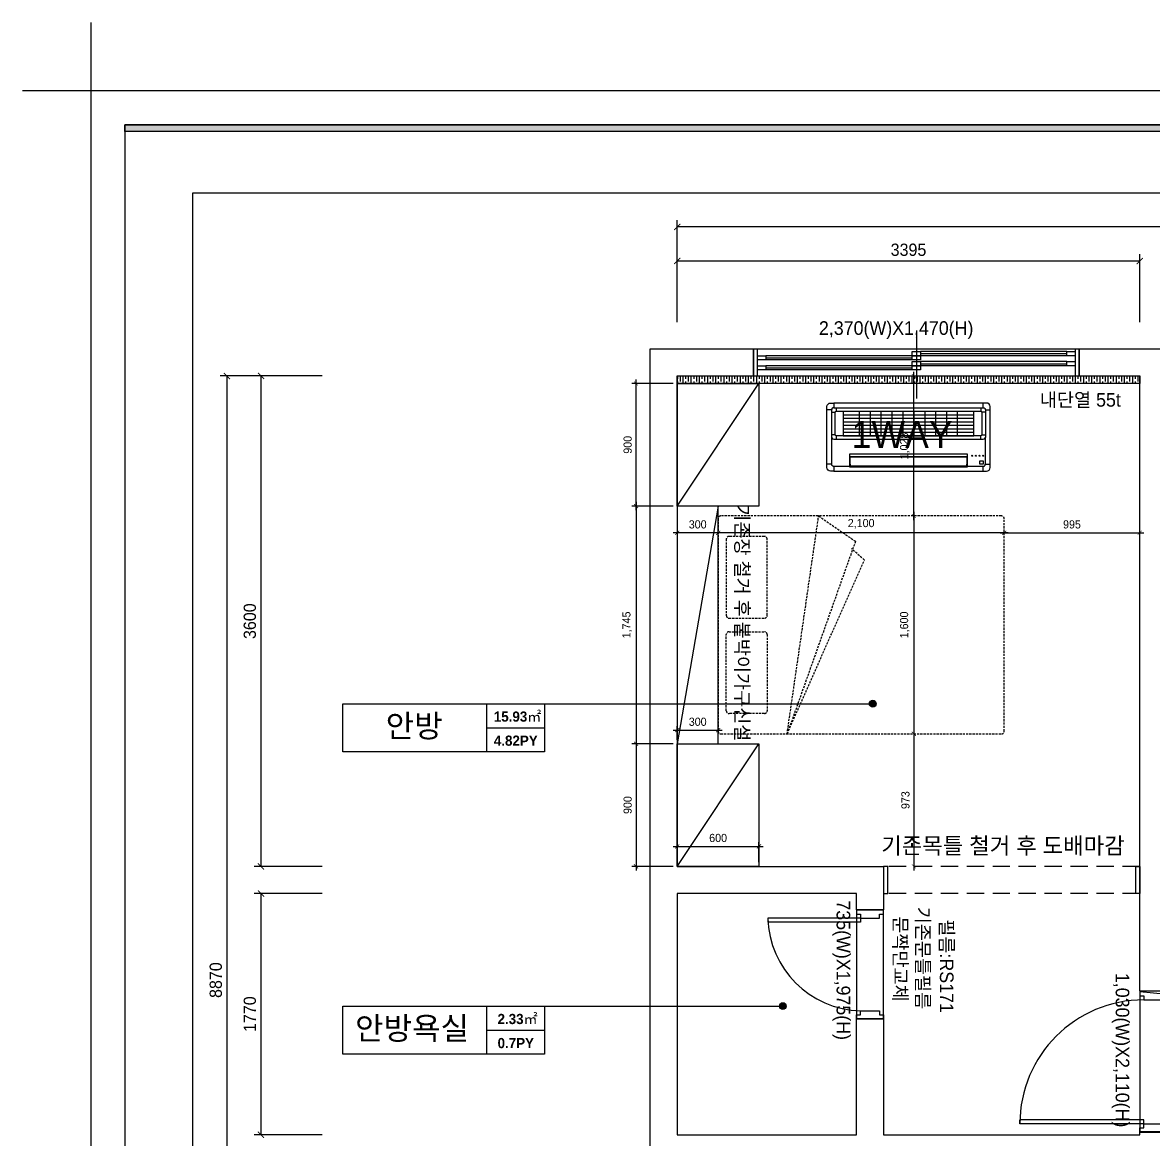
# Model space of a CAD drawing. Header units: millimetres. Extents: x 194631 to 262977, y 38570 to 93030.
# Drawn here: x 194631 to 202932, y 66073 to 74272 of the extents above; entities that cross this region are included whole.
import ezdxf
from ezdxf.enums import TextEntityAlignment as Align

# ---------------------------------------------------------------- set-up
doc = ezdxf.new("R2010")
doc.units = ezdxf.units.MM
doc.header["$LTSCALE"] = 20
doc.header["$PDMODE"] = 3
doc.linetypes.add('DH-HID2', pattern=[1.2, 0.8, -0.4])
doc.linetypes.add('HIDDEN', pattern=[9.525, 6.35, -3.175])
doc.layers.get('DEFPOINTS').update_dxf_attribs({"color": 248})
for name, color, linetype in [('0-ELC TEXT', 7, 'Continuous'), ('03-TEXT', 3, 'Continuous'), ('06-FUR', 6, 'Continuous'), ('06-LIGHT', 4, 'Continuous'), ('3.기호.계단선', 30, 'Continuous'), ('C-DIM(IN)', 14, 'Continuous'), ('C-WALL1', 2, 'Continuous'), ('FORM(YOURNAME)-1', 1, 'Continuous'), ('FORM(YOURNAME)-11', 1, 'Continuous'), ('FU-FURM', 251, 'DH-HID2'), ('도면층4', 4, 'Continuous'), ('도면층5', 5, 'Continuous'), ('면적', 6, 'Continuous'), ('치수', 7, 'Continuous')]:
    doc.layers.add(name, color=color, linetype=linetype)
doc.styles.add('HY 울릉도 L', font='')
doc.styles.add('HY견고딕', font='H2GTRE.TTF')
doc.styles.add('YOURNAME', font='HY울릉도M.TTF')
doc.styles.add('넥슨고딕', font='NEXONLv1GothicBold.ttf')
doc.styles.add('코레일둥고', font='Korail_Round_Gothic_Medium.ttf')
doc.styles.get('HY 울릉도 L').set_extended_font_data('HY울릉도L')
doc.dimstyles.new('30', dxfattribs={"dimscale": 30, "dimtxt": 2, "dimasz": 1, "dimexe": 1, "dimexo": 1, "dimgap": 1, "dimtad": 1, "dimdec": 0, "dimrnd": 0.05, "dimdsep": 46, "dimlunit": 6, "dimtxsty": 'HY 울릉도 L', "dimblk": 'ARCHTICK', "dimcen": 2.5, "dimdle": 1, "dimclrd": 133, "dimclre": 133, "dimclrt": 30, "dimadec": 0, "dimazin": 0, "dimtfac": 1, "dimtdec": 0, "dimtix": 1, "dimtmove": 2, "dimatfit": 3, "dimldrblk": 'ARCHTICK', "dimfxl": 0, "dimlwd": -1, "dimlwe": -1, "dimarcsym": 0})
doc.dimstyles.new('YOURNAME-50', dxfattribs={"dimscale": 50, "dimtxt": 1.8, "dimasz": 0.9, "dimexe": 1, "dimexo": 3, "dimgap": 0.7, "dimtad": 1, "dimdec": 0, "dimzin": 0, "dimdsep": 46, "dimtxsty": 'YOURNAME', "dimblk": 'ARCHTICK', "dimcen": 0, "dimclrd": 1, "dimclre": 1, "dimclrt": 7, "dimadec": 0, "dimazin": 0, "dimtfac": 1, "dimtdec": 0, "dimtix": 1, "dimtmove": 2, "dimatfit": 3, "dimldrblk": 'ARCHTICK', "dimfxl": 0, "dimtolj": 1, "dimtzin": 0, "dimarcsym": 0})

# ---------------------------------------------------------------- blocks, each defined once
blk = doc.blocks.new('FORM-ELEVATION')
at = {"layer": 'FORM(YOURNAME)-11'}
h = blk.add_hatch(color=256, dxfattribs=at)
h.dxf.hatch_style = 1
h.paths.add_polyline_path([(-10309, 35708), (71691, 35708), (71691, 35508), (-10309, 35508)])
h.paths.add_polyline_path([(-10309, -21492), (71691, -21492), (71691, -21692), (-10309, -21692)])
at = {"layer": 'DEFPOINTS', "color": 1}
blk.add_lwpolyline([(-11309, 38708), (-11309, 36708), (-13309, 36708)], dxfattribs=at)
at = {"layer": 'DEFPOINTS', "color": 158}
for points in [[(-10309, -21692), (71691, -21692), (71691, 35708), (-10309, 35708)], [(-8309, 33708), (61071, 33708), (61071, -19692), (-8309, -19692)]]:
    blk.add_lwpolyline(points, close=True, dxfattribs=at)
at = {"layer": 'FORM(YOURNAME)-11', "color": 250}
blk.add_lwpolyline([(-11309, -22692), (72691, -22692), (72691, 36708), (-11309, 36708)], close=True, dxfattribs=at)
at = {"layer": 'FORM(YOURNAME)-11'}
blk.add_lwpolyline([(-10309, 35708), (71691, 35708), (71691, 35508), (-10309, 35508)], close=True, dxfattribs=at)
at = {"layer": 'FORM(YOURNAME)-11', "color": 3, "style": 'YOURNAME'}
for tag, height, p in [('1', 450, (71041, -1219)), ('2', 450, (71041, -1863)), ('3', 450, (71041, -3150)), ('4', 450, (71041, -5081)), ('5', 515, (71041, -7398)), ('6', 515, (71041, -9650)), ('7', 515, (71041, -11903)), ('8', 515, (71041, -14155)), ('9', 515, (71041, -16408)), ('10', 515, (66791, -18596)), ('11', 515, (71041, -18660)), ('12', 515, (66791, -20848)), ('13', 515, (71041, -20848))]:
    blk.add_attdef(tag, text='', height=height, dxfattribs=at).set_placement(p, align=Align.MIDDLE_RIGHT)
blk = doc.blocks.new('*U216')
at = {"layer": 'FORM(YOURNAME)-1', "xscale": 0.2500000000000001, "yscale": 0.2500000000000001, "zscale": 0.2500000000000001}
blk.add_blockref('FORM-ELEVATION', (197958.6, 64594.8), dxfattribs=at)
blk = doc.blocks.new('_ArchTick')
at = {"color": 0, "linetype": 'ByBlock', "const_width": 0.15}
blk.add_lwpolyline([(-0.5, -0.5), (0.5, 0.5)], dxfattribs=at)
blk = doc.blocks.new('*D52')
at = {"layer": 'DEFPOINTS', "color": 0}
for p in [(199436.7, 72771.8), (199436.7, 71921.8), (210108.7, 71921.8)]:
    blk.add_point(p, dxfattribs=at)
at = {"layer": '치수', "color": 1, "lineweight": -2}
for p, q in [((199436.7, 72071.8), (199436.7, 72821.8)), ((210108.7, 72071.8), (210108.7, 72821.8)), ((210108.7, 72771.8), (199436.7, 72771.8))]:
    blk.add_line(p, q, dxfattribs=at)
at = {"layer": '치수', "color": 1, "lineweight": -2, "xscale": 45, "yscale": 45, "zscale": 45, "rotation": 180}
blk.add_blockref('_ArchTick', (199436.7, 72771.8), dxfattribs=at)
at = {"layer": '치수', "color": 1, "lineweight": -2, "xscale": 45, "yscale": 45, "zscale": 45}
blk.add_blockref('_ArchTick', (210108.7, 72771.8), dxfattribs=at)
at = {"layer": '치수', "color": 7, "insert": (204772.7, 72853.7), "char_height": 90, "attachment_point": 5, "style": 'YOURNAME'}
blk.add_mtext('\\A1;10672', dxfattribs=at)
blk = doc.blocks.new('*D54')
at = {"layer": 'DEFPOINTS', "color": 0}
for p in [(202831.7, 72521.8), (199436.7, 71921.8), (202831.7, 71921.8)]:
    blk.add_point(p, dxfattribs=at)
at = {"layer": '치수', "color": 1, "lineweight": -2}
for p, q in [((199436.7, 72071.8), (199436.7, 72571.8)), ((202831.7, 72071.8), (202831.7, 72571.8)), ((199436.7, 72521.8), (202831.7, 72521.8))]:
    blk.add_line(p, q, dxfattribs=at)
at = {"layer": '치수', "color": 1, "lineweight": -2, "xscale": 45, "yscale": 45, "zscale": 45, "rotation": 180}
blk.add_blockref('_ArchTick', (199436.7, 72521.8), dxfattribs=at)
at = {"layer": '치수', "color": 1, "lineweight": -2, "xscale": 45, "yscale": 45, "zscale": 45}
blk.add_blockref('_ArchTick', (202831.7, 72521.8), dxfattribs=at)
at = {"layer": '치수', "color": 7, "insert": (201134.2, 72603.7), "char_height": 90, "attachment_point": 5, "style": 'YOURNAME'}
blk.add_mtext('\\A1;3395', dxfattribs=at)
blk = doc.blocks.new('*D55')
at = {"layer": 'DEFPOINTS', "color": 0}
for p in [(196981.4, 71677.5), (196131.4, 62807.5), (196981.4, 62807.5)]:
    blk.add_point(p, dxfattribs=at)
at = {"layer": '치수', "color": 1, "lineweight": -2}
for p, q in [((196831.4, 71677.5), (196081.4, 71677.5)), ((196131.4, 71677.5), (196131.4, 62807.5)), ((196831.4, 62807.5), (196081.4, 62807.5))]:
    blk.add_line(p, q, dxfattribs=at)
at = {"layer": '치수', "color": 1, "lineweight": -2, "xscale": 45, "yscale": 45, "zscale": 45}
for p, rotation in [((196131.4, 71677.5), 90), ((196131.4, 62807.5), 270)]:
    blk.add_blockref('_ArchTick', p, dxfattribs=dict(at, rotation=rotation))
at = {"layer": '치수', "color": 7, "insert": (196049.6, 67242.5), "char_height": 90, "attachment_point": 5, "rotation": 90, "style": 'YOURNAME'}
blk.add_mtext('\\A1;8870', dxfattribs=at)
blk = doc.blocks.new('*D56')
at = {"layer": 'DEFPOINTS', "color": 0}
for p in [(196381.4, 67877.5), (196981.4, 67877.5), (196981.4, 66107.5)]:
    blk.add_point(p, dxfattribs=at)
at = {"layer": '치수', "color": 1, "lineweight": -2}
for p, q in [((196831.4, 67877.5), (196331.4, 67877.5)), ((196381.4, 66107.5), (196381.4, 67877.5)), ((196831.4, 66107.5), (196331.4, 66107.5))]:
    blk.add_line(p, q, dxfattribs=at)
at = {"layer": '치수', "color": 1, "lineweight": -2, "xscale": 45, "yscale": 45, "zscale": 45}
for p, rotation in [((196381.4, 67877.5), 90), ((196381.4, 66107.5), 270)]:
    blk.add_blockref('_ArchTick', p, dxfattribs=dict(at, rotation=rotation))
at = {"layer": '치수', "color": 7, "insert": (196299.6, 66992.5), "char_height": 90, "attachment_point": 5, "rotation": 90, "style": 'YOURNAME'}
blk.add_mtext('\\A1;1770', dxfattribs=at)
blk = doc.blocks.new('*D57')
at = {"layer": 'DEFPOINTS', "color": 0}
for p in [(196381.4, 71677.5), (196981.4, 71677.5), (196981.4, 68077.5)]:
    blk.add_point(p, dxfattribs=at)
at = {"layer": '치수', "color": 1, "lineweight": -2}
for p, q in [((196831.4, 71677.5), (196331.4, 71677.5)), ((196381.4, 68077.5), (196381.4, 71677.5)), ((196831.4, 68077.5), (196331.4, 68077.5))]:
    blk.add_line(p, q, dxfattribs=at)
at = {"layer": '치수', "color": 1, "lineweight": -2, "xscale": 45, "yscale": 45, "zscale": 45}
for p, rotation in [((196381.4, 71677.5), 90), ((196381.4, 68077.5), 270)]:
    blk.add_blockref('_ArchTick', p, dxfattribs=dict(at, rotation=rotation))
at = {"layer": '치수', "color": 7, "insert": (196299.6, 69877.5), "char_height": 90, "attachment_point": 5, "rotation": 90, "style": 'YOURNAME'}
blk.add_mtext('\\A1;3600', dxfattribs=at)
blk = doc.blocks.new('FLLLOR')
at = {"layer": 'C-WALL1'}
for points in [[(199871.7, 81365.9), (199871.7, 81565.9), (199871.7, 81365.9), (199236.7, 81365.9), (199236.7, 90635.9), (199996.7, 90635.9), (199996.7, 90435.9), (199436.7, 90435.9)], [(204371.9, 86206.6), (203031.7, 86205.9), (203031.7, 85920.9), (202831.7, 85920.9), (202831.7, 90435.9), (202386.7, 90435.9), (202386.7, 90635.9), (203326.7, 90635.9), (203326.7, 90435.9), (203031.7, 90435.9), (203031.7, 86505.9)], [(199436.7, 90435.9), (199436.7, 86835.9), (200951.7, 86835.9), (200951.7, 86635.9), (200951.7, 86515.9), (200751.7, 86515.9), (200751.7, 86635.9), (199436.7, 86635.9), (199436.7, 84865.9), (200751.7, 84865.9)], [(200751.7, 84865.9), (200751.7, 85715.9), (200951.7, 85715.9), (200951.7, 84865.9), (202831.7, 84865.9), (202831.7, 84885.9), (203031.7, 84885.9), (203031.7, 84635.9)]]:
    blk.add_lwpolyline(points, dxfattribs=at)
at = {"layer": '도면층4'}
for p, q in [((201191.7, 90770.1), (201191.7, 90270.1)), ((199996.7, 90635.9), (202386.7, 90635.9)), ((199996.7, 90435.9), (199996.7, 90635.9)), ((200026.7, 90435.9), (200026.7, 90635.9)), ((200086.7, 90570.1), (201161.7, 90570.1)), ((201221.7, 90600.1), (202296.7, 90600.1)), ((202356.7, 90635.9), (202356.7, 90435.9)), ((202386.7, 90635.9), (202386.7, 90435.9)), ((200086.7, 90496.3), (201161.7, 90496.3)), ((201221.7, 90526.3), (202296.7, 90526.3)), ((202386.7, 90435.9), (199996.7, 90435.9)), ((200951.7, 86515.9), (200751.7, 86515.9)), ((200751.7, 86515.9), (200751.7, 85715.9)), ((200751.7, 86515.9), (200951.7, 86515.9)), ((200951.7, 85715.9), (200951.7, 86515.9)), ((200781.7, 86455.9), (200101.2, 86455.9)), ((200101.7, 86455.6), (200101.7, 86425.6)), ((200781.7, 86425.9), (200101.7, 86425.9)), ((200781.7, 86455.9), (200781.7, 86425.9)), ((200751.7, 85715.9), (200951.7, 85715.9))]:
    blk.add_line(p, q, dxfattribs=at)
at = {"layer": '도면층4', "linetype": 'HIDDEN'}
for p, q in [((202831.7, 86835.9), (200951.7, 86835.9)), ((202831.7, 86635.9), (200951.7, 86635.9))]:
    blk.add_line(p, q, dxfattribs=at)
at = {"layer": '도면층4'}
for points in [[(200026.7, 90555.1), (200026.7, 90585.1), (200086.7, 90585.1), (200086.7, 90555.1)], [(201161.7, 90585.1), (201161.7, 90615.1), (201221.7, 90615.1), (201221.7, 90585.1)], [(201161.7, 90555.1), (201161.7, 90585.1), (201221.7, 90585.1), (201221.7, 90555.1)], [(202296.7, 90585.1), (202296.7, 90615.1), (202356.7, 90615.1), (202356.7, 90585.1)], [(200026.7, 90481.3), (200026.7, 90511.3), (200086.7, 90511.3), (200086.7, 90481.3)], [(201161.7, 90511.3), (201161.7, 90541.3), (201221.7, 90541.3), (201221.7, 90511.3)], [(201161.7, 90481.3), (201161.7, 90511.3), (201221.7, 90511.3), (201221.7, 90481.3)], [(202296.7, 90511.3), (202296.7, 90541.3), (202356.7, 90541.3), (202356.7, 90511.3)], [(200951.7, 86635.9), (200981.7, 86635.9), (200981.7, 86835.9), (200951.7, 86835.9)], [(202831.7, 86635.9), (202801.7, 86635.9), (202801.7, 86835.9), (202831.7, 86835.9)]]:
    blk.add_lwpolyline(points, close=True, dxfattribs=at)
for points in [[(200751.7, 86515.9), (200751.7, 86485.9), (200781.7, 86485.9), (200781.7, 86455.9), (200921.7, 86455.9), (200921.7, 86485.9), (200951.7, 86485.9), (200951.7, 86515.9), (200751.7, 86515.9)], [(200751.7, 85715.9), (200751.7, 85745.9), (200781.7, 85745.9), (200781.7, 85775.9), (200921.7, 85775.9), (200921.7, 85745.9), (200951.7, 85745.9), (200951.7, 85715.9), (200751.7, 85715.9)]]:
    blk.add_lwpolyline(points, dxfattribs=at)
at = {"layer": '도면층5'}
for p, q in [((201161.7, 90585.1), (200086.7, 90585.1)), ((202296.7, 90615.1), (201221.7, 90615.1)), ((202296.7, 90585.1), (201221.7, 90585.1)), ((201161.7, 90555.1), (200086.7, 90555.1)), ((201161.7, 90511.3), (200086.7, 90511.3)), ((201161.7, 90481.3), (200086.7, 90481.3)), ((202296.7, 90541.3), (201221.7, 90541.3)), ((202296.7, 90511.3), (201221.7, 90511.3))]:
    blk.add_line(p, q, dxfattribs=at)
blk.add_arc((200799.5, 86473.7), 698, 181.45708, 268.54292, dxfattribs=at)
blk = doc.blocks.new('F-701-2')
at = {"layer": 'FU-FURM'}
for p, q in [((-800, -506.5), (800, -738)), ((614, -1008), (-800, -506.5)), ((-800, -506.5), (476, -1074)), ((800, -738), (614, -1008)), ((476, -1074), (560, -978))]:
    blk.add_line(p, q, dxfattribs=at)
for points in [[(-780, -2100), (780, -2100, 0.414214), (800, -2080), (800, -20, 0.414214), (780, 0), (-780, 0, 0.414214), (-800, -20), (-800, -2080, 0.414214)], [(-70, -360), (-630, -360, -0.414214), (-650, -340), (-650, -80, -0.414214), (-630, -60), (-70, -60, -0.414214), (-50, -80), (-50, -340, -0.414214)], [(70, -360), (630, -360, 0.414214), (650, -340), (650, -80, 0.414214), (630, -60), (70, -60, 0.414214), (50, -80), (50, -340, 0.414214)]]:
    blk.add_lwpolyline(points, format="xyb", close=True, dxfattribs=at)
blk = doc.blocks.new('*D127')
at = {"layer": 'C-DIM(IN)', "color": 133}
blk.add_line((201806.7, 70526.5), (202861.7, 70526.5), dxfattribs=at)
at = {"layer": 'DEFPOINTS', "color": 0}
for p in [(201836.7, 70526.5), (202831.7, 70526.5), (202831.7, 70526.5)]:
    blk.add_point(p, dxfattribs=at)
at = {"layer": 'C-DIM(IN)', "color": 133, "xscale": 30, "yscale": 30, "zscale": 30, "rotation": 180}
blk.add_blockref('_ArchTick', (201836.7, 70526.5), dxfattribs=at)
at = {"layer": 'C-DIM(IN)', "color": 133, "xscale": 30, "yscale": 30, "zscale": 30}
blk.add_blockref('_ArchTick', (202831.7, 70526.5), dxfattribs=at)
at = {"layer": 'C-DIM(IN)', "color": 30, "insert": (202334.2, 70587.8), "char_height": 60, "attachment_point": 5, "style": 'HY 울릉도 L'}
blk.add_mtext('995', dxfattribs=at)
blk = doc.blocks.new('*D128')
at = {"layer": 'C-DIM(IN)', "color": 133}
for p, q in [((201173.3, 70680), (201173.3, 69020)), ((201203.3, 70650), (201203.3, 70650)), ((201203.3, 69050), (201203.3, 69050))]:
    blk.add_line(p, q, dxfattribs=at)
at = {"layer": 'DEFPOINTS', "color": 0}
for p in [(201173.3, 70650), (201173.3, 69050), (201173.3, 69050)]:
    blk.add_point(p, dxfattribs=at)
at = {"layer": 'C-DIM(IN)', "color": 133, "xscale": 30, "yscale": 30, "zscale": 30}
for p, rotation in [((201173.3, 70650), 90), ((201173.3, 69050), 270)]:
    blk.add_blockref('_ArchTick', p, dxfattribs=dict(at, rotation=rotation))
at = {"layer": 'C-DIM(IN)', "color": 30, "insert": (201107.4, 69850), "char_height": 60, "attachment_point": 5, "rotation": 90, "style": 'HY 울릉도 L'}
blk.add_mtext('1,600', dxfattribs=at)
blk = doc.blocks.new('*D129')
at = {"layer": 'C-DIM(IN)', "color": 133}
for p, q in [((201173.3, 69080), (201173.3, 68047.5)), ((201203.3, 69050), (201203.3, 69050)), ((201203.3, 68077.5), (201203.3, 68077.5))]:
    blk.add_line(p, q, dxfattribs=at)
at = {"layer": 'DEFPOINTS', "color": 0}
for p in [(201173.3, 69050), (201173.3, 68077.5), (201173.3, 68077.5)]:
    blk.add_point(p, dxfattribs=at)
at = {"layer": 'C-DIM(IN)', "color": 133, "xscale": 30, "yscale": 30, "zscale": 30}
for p, rotation in [((201173.3, 69050), 90), ((201173.3, 68077.5), 270)]:
    blk.add_blockref('_ArchTick', p, dxfattribs=dict(at, rotation=rotation))
at = {"layer": 'C-DIM(IN)', "color": 30, "insert": (201112, 68563.7), "char_height": 60, "attachment_point": 5, "rotation": 90, "style": 'HY 울릉도 L'}
blk.add_mtext('973', dxfattribs=at)
blk = doc.blocks.new('*D130')
at = {"layer": 'C-DIM(IN)', "color": 133}
for p, q in [((201173.3, 70620), (201173.3, 71707.5)), ((201203.3, 71677.5), (201203.3, 71677.5)), ((201203.3, 70650), (201203.3, 70650))]:
    blk.add_line(p, q, dxfattribs=at)
at = {"layer": 'DEFPOINTS', "color": 0}
for p in [(201173.3, 71677.5), (201173.3, 71677.5), (201173.3, 70650)]:
    blk.add_point(p, dxfattribs=at)
at = {"layer": 'C-DIM(IN)', "color": 133, "xscale": 30, "yscale": 30, "zscale": 30}
for p, rotation in [((201173.3, 71677.5), 90), ((201173.3, 70650), 270)]:
    blk.add_blockref('_ArchTick', p, dxfattribs=dict(at, rotation=rotation))
at = {"layer": 'C-DIM(IN)', "color": 30, "insert": (201107.4, 71163.7), "char_height": 60, "attachment_point": 5, "rotation": 90, "style": 'HY 울릉도 L'}
blk.add_mtext('1,028', dxfattribs=at)
blk = doc.blocks.new('*D131')
at = {"layer": 'C-DIM(IN)', "color": 133}
for p, q in [((199406.7, 70722.5), (199104.2, 70722.5)), ((199134.2, 70752.5), (199134.2, 68947.5)), ((199406.7, 68977.5), (199104.2, 68977.5))]:
    blk.add_line(p, q, dxfattribs=at)
at = {"layer": 'DEFPOINTS', "color": 0}
for p in [(199436.7, 70722.5), (199134.2, 68977.5), (199436.7, 68977.5)]:
    blk.add_point(p, dxfattribs=at)
at = {"layer": 'C-DIM(IN)', "color": 133, "xscale": 30, "yscale": 30, "zscale": 30}
for p, rotation in [((199134.2, 70722.5), 90), ((199134.2, 68977.5), 270)]:
    blk.add_blockref('_ArchTick', p, dxfattribs=dict(at, rotation=rotation))
at = {"layer": 'C-DIM(IN)', "color": 30, "insert": (199068.9, 69850), "char_height": 60, "attachment_point": 5, "rotation": 90, "style": 'HY 울릉도 L'}
blk.add_mtext('1,745', dxfattribs=at)
blk = doc.blocks.new('*D132')
at = {"layer": 'C-DIM(IN)', "color": 133}
for p, q in [((199134.2, 70692.5), (199134.2, 71652.5)), ((199406.7, 71622.5), (199104.2, 71622.5)), ((199406.7, 70722.5), (199104.2, 70722.5))]:
    blk.add_line(p, q, dxfattribs=at)
at = {"layer": 'DEFPOINTS', "color": 0}
for p in [(199134.2, 71622.5), (199436.7, 71622.5), (199436.7, 70722.5)]:
    blk.add_point(p, dxfattribs=at)
at = {"layer": 'C-DIM(IN)', "color": 133, "xscale": 30, "yscale": 30, "zscale": 30}
for p, rotation in [((199134.2, 71622.5), 90), ((199134.2, 70722.5), 270)]:
    blk.add_blockref('_ArchTick', p, dxfattribs=dict(at, rotation=rotation))
at = {"layer": 'C-DIM(IN)', "color": 30, "insert": (199072.9, 71172.5), "char_height": 60, "attachment_point": 5, "rotation": 90, "style": 'HY 울릉도 L'}
blk.add_mtext('900', dxfattribs=at)
blk = doc.blocks.new('*D133')
at = {"layer": 'C-DIM(IN)', "color": 133}
for p, q in [((199406.7, 68977.5), (199104.2, 68977.5)), ((199134.2, 69007.5), (199134.2, 68047.5)), ((199406.7, 68077.5), (199104.2, 68077.5))]:
    blk.add_line(p, q, dxfattribs=at)
at = {"layer": 'DEFPOINTS', "color": 0}
for p in [(199436.7, 68977.5), (199134.2, 68077.5), (199436.7, 68077.5)]:
    blk.add_point(p, dxfattribs=at)
at = {"layer": 'C-DIM(IN)', "color": 133, "xscale": 30, "yscale": 30, "zscale": 30}
for p, rotation in [((199134.2, 68977.5), 90), ((199134.2, 68077.5), 270)]:
    blk.add_blockref('_ArchTick', p, dxfattribs=dict(at, rotation=rotation))
at = {"layer": 'C-DIM(IN)', "color": 30, "insert": (199072.9, 68527.5), "char_height": 60, "attachment_point": 5, "rotation": 90, "style": 'HY 울릉도 L'}
blk.add_mtext('900', dxfattribs=at)
blk = doc.blocks.new('*D134')
at = {"layer": 'C-DIM(IN)', "color": 133}
for p, q in [((199436.7, 68107.5), (199436.7, 68254.4)), ((200036.7, 68107.5), (200036.7, 68254.4)), ((199406.7, 68224.4), (200066.7, 68224.4))]:
    blk.add_line(p, q, dxfattribs=at)
at = {"layer": 'DEFPOINTS', "color": 0}
for p in [(200036.7, 68224.4), (199436.7, 68077.5), (200036.7, 68077.5)]:
    blk.add_point(p, dxfattribs=at)
at = {"layer": 'C-DIM(IN)', "color": 133, "xscale": 30, "yscale": 30, "zscale": 30, "rotation": 180}
blk.add_blockref('_ArchTick', (199436.7, 68224.4), dxfattribs=at)
at = {"layer": 'C-DIM(IN)', "color": 133, "xscale": 30, "yscale": 30, "zscale": 30}
blk.add_blockref('_ArchTick', (200036.7, 68224.4), dxfattribs=at)
at = {"layer": 'C-DIM(IN)', "color": 30, "insert": (199736.7, 68285.7), "char_height": 60, "attachment_point": 5, "style": 'HY 울릉도 L'}
blk.add_mtext('600', dxfattribs=at)
blk = doc.blocks.new('*D135')
at = {"layer": 'C-DIM(IN)', "color": 133}
for p, q in [((199406.7, 69077.5), (199766.7, 69077.5)), ((199436.7, 69007.5), (199436.7, 69107.5)), ((199736.7, 69007.5), (199736.7, 69107.5))]:
    blk.add_line(p, q, dxfattribs=at)
at = {"layer": 'DEFPOINTS', "color": 0}
for p in [(199736.7, 69077.5), (199436.7, 68977.5), (199736.7, 68977.5)]:
    blk.add_point(p, dxfattribs=at)
at = {"layer": 'C-DIM(IN)', "color": 133, "xscale": 30, "yscale": 30, "zscale": 30, "rotation": 180}
blk.add_blockref('_ArchTick', (199436.7, 69077.5), dxfattribs=at)
at = {"layer": 'C-DIM(IN)', "color": 133, "xscale": 30, "yscale": 30, "zscale": 30}
blk.add_blockref('_ArchTick', (199736.7, 69077.5), dxfattribs=at)
at = {"layer": 'C-DIM(IN)', "color": 30, "insert": (199586.7, 69138.8), "char_height": 60, "attachment_point": 5, "style": 'HY 울릉도 L'}
blk.add_mtext('300', dxfattribs=at)
blk = doc.blocks.new('*D136')
at = {"layer": 'C-DIM(IN)', "color": 133}
blk.add_line((201866.7, 70526.5), (199706.7, 70526.5), dxfattribs=at)
at = {"layer": 'DEFPOINTS', "color": 0}
for p in [(199736.7, 70526.5), (199736.7, 70526.5), (201836.7, 70526.5)]:
    blk.add_point(p, dxfattribs=at)
at = {"layer": 'C-DIM(IN)', "color": 133, "xscale": 30, "yscale": 30, "zscale": 30, "rotation": 180}
blk.add_blockref('_ArchTick', (199736.7, 70526.5), dxfattribs=at)
at = {"layer": 'C-DIM(IN)', "color": 133, "xscale": 30, "yscale": 30, "zscale": 30}
blk.add_blockref('_ArchTick', (201836.7, 70526.5), dxfattribs=at)
at = {"layer": 'C-DIM(IN)', "color": 30, "insert": (200786.7, 70592.4), "char_height": 60, "attachment_point": 5, "style": 'HY 울릉도 L'}
blk.add_mtext('2,100', dxfattribs=at)
blk = doc.blocks.new('*D137')
at = {"layer": 'C-DIM(IN)', "color": 133}
blk.add_line((199766.7, 70526.5), (199406.7, 70526.5), dxfattribs=at)
at = {"layer": 'DEFPOINTS', "color": 0}
for p in [(199436.7, 70526.5), (199436.7, 70526.5), (199736.7, 70526.5)]:
    blk.add_point(p, dxfattribs=at)
at = {"layer": 'C-DIM(IN)', "color": 133, "xscale": 30, "yscale": 30, "zscale": 30, "rotation": 180}
blk.add_blockref('_ArchTick', (199436.7, 70526.5), dxfattribs=at)
at = {"layer": 'C-DIM(IN)', "color": 133, "xscale": 30, "yscale": 30, "zscale": 30}
blk.add_blockref('_ArchTick', (199736.7, 70526.5), dxfattribs=at)
at = {"layer": 'C-DIM(IN)', "color": 30, "insert": (199586.7, 70587.8), "char_height": 60, "attachment_point": 5, "style": 'HY 울릉도 L'}
blk.add_mtext('300', dxfattribs=at)
blk = doc.blocks.new('ID_C_1_S_T_BLO')
at = {"layer": '06-LIGHT', "color": 0, "linetype": 'Continuous'}
for p, q in [((0, 500), (-548.74997, 500)), ((-548.74997, 500), (-548.74997, 465.00012)), ((548.75, 500), (0, 500)), ((548.75, 465.00012), (548.75, 500)), ((-563.74995, 450), (-598.74997, 450)), ((-598.74997, 450), (-598.74997, 50)), ((-563.74995, 254.82159), (-563.74995, 450)), ((-550.89364, 443.74976), (-550.89364, 429.74976)), ((-548.74997, 465.00012), (-431.67516, 465.00012)), ((-523.49993, 447.14347), (-547.49993, 447.14347)), ((-547.49993, 426.35605), (-523.49993, 426.35605)), ((-520.10622, 429.74976), (-520.10622, 443.74976)), ((427.4353, 463.37019), (-427.43529, 463.37019)), ((-427.43529, 463.37019), (-427.43529, 449.59936)), ((427.4353, 449.59936), (427.4353, 463.37019)), ((430.7501, 465.00012), (548.75, 465.00012)), ((563.75, 450), (598.75, 450)), ((563.75, 450), (563.75, 254.80508)), ((598.75, 450), (598.75, 50)), ((430.7501, 372.0215), (-430.75008, 372.0215)), ((-427.43734, 395.8981), (427.4374, 395.8981)), ((548.7519, 266.47412), (-548.75098, 266.47412)), ((-531.23877, 266.47412), (-531.23877, 240.5)), ((-531.23756, 264.50742), (-531.23756, 264.27603)), ((531.2376, 264.27603), (531.2376, 264.50742)), ((531.2376, 263.50553), (531.2376, 264.27603)), ((531.2388, 240.5), (531.2388, 266.47412)), ((564.2335, 50), (564.2335, 251.00111)), ((-538.23756, 233.5), (-564.23259, 233.5)), ((-538.23756, 67.5), (-538.23756, 233.5)), ((-531.23756, 240.5), (531.2376, 240.5)), ((-480.54997, 239.81793), (-480.54997, 232.18207)), ((480.55, 239.81793), (-480.54997, 239.81793)), ((-480.54997, 231.26793), (-480.54997, 223.63207)), ((-480.54997, 222.71793), (-480.54997, 215.08207)), ((-480.54997, 214.16793), (-480.54997, 206.53207)), ((480.55, 214.16793), (-480.54997, 214.16793)), ((-480.54997, 205.61793), (-480.54997, 197.98207)), ((-480.54997, 197.06793), (-480.54997, 189.43207)), ((-480.54997, 188.51793), (-480.54997, 180.88207)), ((480.55, 188.51793), (-480.54997, 188.51793)), ((-480.54997, 179.96793), (-480.54997, 172.33207)), ((-480.54997, 171.41793), (-480.54997, 163.78207)), ((-359.95137, 240.5), (-359.95137, 60.5)), ((-281.15146, 240.5), (-281.15146, 60.5)), ((-201.15146, 240.5), (-201.15146, 60.5)), ((-121.15146, 240.5), (-121.15146, 60.5)), ((-41.15146, 240.5), (-41.15146, 60.5)), ((39.9514, 240.5), (39.9514, 60.5)), ((119.9514, 240.5), (119.9514, 60.5)), ((199.9514, 240.5), (199.9514, 60.5)), ((279.9514, 240.5), (279.9514, 60.5)), ((359.9514, 240.5), (359.9514, 60.5)), ((480.55, 232.18207), (480.55, 239.81793)), ((480.55, 223.63207), (480.55, 231.26793)), ((480.55, 215.08207), (480.55, 222.71793)), ((480.55, 206.53207), (480.55, 214.16793)), ((480.55, 197.98207), (480.55, 205.61793)), ((480.55, 189.43207), (480.55, 197.06793)), ((480.55, 180.88207), (480.55, 188.51793)), ((480.55, 172.33207), (480.55, 179.96793)), ((480.55, 163.78207), (480.55, 171.41793)), ((538.2376, 233.5), (538.2376, 67.5)), ((-480.54997, 162.86793), (-480.54997, 155.23207)), ((480.55, 162.86793), (-480.54997, 162.86793)), ((-480.54997, 154.31793), (-480.54997, 146.68207)), ((-480.54997, 145.76793), (-480.54997, 138.13207)), ((-480.54997, 137.21793), (-480.54997, 129.58207)), ((480.55, 137.21793), (-480.54997, 137.21793)), ((-480.54997, 128.66793), (-480.54997, 121.03207)), ((-480.54997, 120.11793), (-480.54997, 112.48207)), ((-480.54997, 111.56793), (-480.54997, 103.93207)), ((480.55, 111.56793), (-480.54997, 111.56793)), ((-480.54997, 103.01793), (-480.54997, 95.38207)), ((-480.54997, 94.46793), (-480.54997, 86.83207)), ((-480.54997, 85.91793), (-480.54997, 78.28207)), ((480.55, 85.91793), (-480.54997, 85.91793)), ((480.55, 155.23207), (480.55, 162.86793)), ((480.55, 146.68207), (480.55, 154.31793)), ((480.55, 138.13207), (480.55, 145.76793)), ((480.55, 129.58207), (480.55, 137.21793)), ((480.55, 121.03207), (480.55, 128.66793)), ((480.55, 112.48207), (480.55, 120.11793)), ((480.55, 103.93207), (480.55, 111.56793)), ((480.55, 95.38207), (480.55, 103.01793)), ((480.55, 86.83207), (480.55, 94.46793)), ((480.55, 78.28207), (480.55, 85.91793)), ((-564.23273, 50), (-598.74997, 50)), ((-548.74997, 34.51654), (-548.74997, 0)), ((-548.74997, 0), (0, 0)), ((-531.23746, 34.51651), (-531.23877, 60.5)), ((531.2376, 60.5), (-531.23756, 60.5)), ((-480.54997, 77.36793), (-480.54997, 69.73207)), ((-480.54997, 68.81793), (-480.54997, 61.18207)), ((0, 0), (548.75, 0)), ((480.55, 69.73207), (480.55, 77.36793)), ((480.55, 61.18207), (480.55, 68.81793)), ((531.2375, 34.51651), (531.2388, 60.5)), ((548.75, -0.00009), (548.75, 34.51651)), ((564.2335, 50), (598.75, 50))]:
    blk.add_line(p, q, dxfattribs=at)
at = {"layer": '06-LIGHT'}
for p, q in [((-5, 250), (5, 250)), ((0, 255), (0, 245))]:
    blk.add_line(p, q, dxfattribs=at)
at = {"layer": '06-LIGHT', "color": 0, "linetype": 'Continuous'}
for points in [[(-431.67516, 471.85909), (430.7501, 471.85909), (430.7501, 372.02138), (-431.67516, 372.02138)], [(-427.43529, 463.37019), (427.4375, 463.37019), (427.4375, 395.89798), (-427.43529, 395.89798)]]:
    blk.add_lwpolyline(points, close=True, dxfattribs=at)
blk.add_lwpolyline([(-531.23767, 263.50555), (-531.23767, 263.54463, 0.000001034), (-531.23767, 263.58368, 0.0000010218), (-531.23766, 263.6227, 0.0000010383), (-531.23766, 263.66159, 0.0000011), (-531.23766, 263.70019, 0.0000011551), (-531.23765, 263.73839, 0.0000012103), (-531.23765, 263.77606, 0.000001273), (-531.23765, 263.81311, 0.0000013504), (-531.23765, 263.84938, 0.0000014367), (-531.23765, 263.88478, 0.0000015359), (-531.23765, 263.91916, 0.0000016507), (-531.23764, 263.95244, 0.0000017826), (-531.23764, 263.98448, 0.0000019419), (-531.23764, 264.01521, 0.0000021268), (-531.23764, 264.04448, 0.000002346), (-531.23764, 264.07226, 0.0000025898), (-531.23764, 264.09841, 0.0000029343), (-531.23764, 264.12294, 0.0000033789), (-531.23765, 264.1457, 0.000003805), (-531.23765, 264.16671, 0.0000041313), (-531.23765, 264.18585, 0.0000052916), (-531.23765, 264.20324, 0.0000075718), (-531.23765, 264.21882, 0.000007551), (-531.23765, 264.23235, 0.0000035929), (-531.23766, 264.24362, 0.0000138277), (-531.23766, 264.25404, 0.0000424811), (-531.23766, 264.26491, 0.000045147), (-531.23767, 264.27602, 0.0000398279)], format="xyb", dxfattribs=at)
for centre in [(-549.04356, 387.29339), (-522.04356, 387.29339), (-495.04356, 387.29339), (-468.04356, 387.29339)]:
    blk.add_circle(centre, 3.625, dxfattribs=at)
for centre, radius, start, end in [((-547.49993, 443.74976), 3.39371, 90, 180), ((-547.49993, 429.74976), 3.39371, 180, 270), ((-523.49993, 443.74976), 3.39371, 0, 90), ((-523.49993, 429.74976), 3.39371, 270, 0), ((-548.75107, 251.00111), 15.47777, 90, 165.70963), ((548.7519, 251.00111), 15.47301, 14.231792, 90)]:
    blk.add_arc(centre, radius, start, end, dxfattribs=at)
for points, knots in [([(-548.75004, 500.0001), (-552.60524, 500), (-560.27248, 500.02015), (-568.01257, 499.99527), (-578.86163, 500.01157), (-593.00665, 494.25369), (-598.76126, 480.11266), (-598.7446, 469.26209), (-598.76983, 461.52267), (-598.74997, 453.85529), (-598.75006, 450.00008)], [0, 0, 0, 0, 0.22815986, 0.45631973, 0.45631973, 0.85766963, 1.2590195, 1.2590195, 1.4871794, 1.7153393, 1.7153393, 1.7153393, 1.7153393]), ([(548.75, 500.0001), (552.6053, 500), (560.2725, 500.02015), (568.0126, 499.99527), (578.8617, 500.01157), (593.0067, 494.25369), (598.7613, 480.11266), (598.7446, 469.26209), (598.7699, 461.52267), (598.75, 453.85529), (598.75, 450.00008)], [0, 0, 0, 0, 0.22815986, 0.45631973, 0.45631973, 0.85766963, 1.2590195, 1.2590195, 1.4871794, 1.7153393, 1.7153393, 1.7153393, 1.7153393]), ([(-548.75004, 465), (-549.79525, 465.00009), (-551.88468, 464.77901), (-553.88379, 464.13263), (-556.51995, 462.96403), (-559.59639, 460.8448), (-561.71493, 457.76921), (-562.88342, 455.13348), (-563.52908, 453.13451), (-563.74991, 451.04429), (-563.74996, 450.00008)], [0, 0, 0, 0, 0.13301151, 0.26602302, 0.26602302, 0.5, 0.73397698, 0.73397698, 0.86698849, 1, 1, 1, 1]), ([(548.75, 465), (549.7953, 465.00009), (551.8847, 464.77901), (553.8838, 464.13263), (556.52, 462.96403), (559.5964, 460.8448), (561.715, 457.76921), (562.8835, 455.13348), (563.5291, 453.13451), (563.75, 451.04429), (563.7499, 450.00008)], [0, 0, 0, 0, 0.13301151, 0.26602302, 0.26602302, 0.5, 0.73397698, 0.73397698, 0.86698849, 1, 1, 1, 1]), ([(564.2334, 251.00126), (564.2335, 251.64186), (564.1933, 252.28268), (564.0733, 253.2364), (564.0234, 253.55308), (563.9337, 254.02533), (563.9013, 254.18228), (563.8491, 254.4169), (563.831, 254.49498), (563.7938, 254.65084), (563.7699, 254.72744), (563.7499, 254.80495)], [2, 2, 2, 2, 4.5023003, 4.5023003, 5.7534369, 5.7534369, 6.3789939, 6.3789939, 6.6917768, 6.6917768, 7.0045742, 7.0045742, 7.0045742, 7.0045742]), ([(-538.23745, 233.50001), (-538.23756, 234.63478), (-537.958, 235.76573), (-537.10239, 237.38343), (-536.26294, 238.52645), (-535.11977, 239.36564), (-533.50261, 240.22102), (-532.37185, 240.5), (-531.23767, 240.50009)], [0, 0, 0, 0, 0.30961454, 0.30961454, 0.50006661, 0.69051868, 0.69051868, 1, 1, 1, 1]), ([(531.2376, 240.50009), (532.3719, 240.5), (533.5027, 240.22102), (535.1198, 239.36564), (536.263, 238.52645), (537.1024, 237.38343), (537.9581, 235.76573), (538.2376, 234.63478), (538.2377, 233.50001)], [0, 0, 0, 0, 0.30948132, 0.30948132, 0.49993339, 0.69038546, 0.69038546, 1, 1, 1, 1]), ([(-598.75006, 49.99993), (-598.74997, 46.14471), (-598.76984, 38.47726), (-598.74462, 30.73778), (-598.76133, 19.88723), (-593.00682, 5.74648), (-578.86153, -0.0115), (-568.01244, 0.00476), (-560.27241, -0.02015), (-552.60524, 0), (-548.75004, -0.00009)], [0, 0, 0, 0, 0.22816002, 0.45632004, 0.45632004, 0.85767022, 1.2590204, 1.2590204, 1.4871804, 1.7153404, 1.7153404, 1.7153404, 1.7153404]), ([(-548.75004, 34.51651), (-550.73628, 34.51635), (-552.7231, 34.90399), (-555.58589, 36.06494), (-556.56416, 36.58941), (-558.31225, 37.78254), (-559.09301, 38.43619), (-561.20349, 40.58802), (-562.32434, 42.29156), (-563.83941, 45.99629), (-564.23296, 47.99787), (-564.23286, 49.99962)], [2, 2, 2, 2, 9.7511416, 9.7511416, 14.058025, 14.058025, 18.012457, 18.012457, 25.823127, 25.823127, 33.63537, 33.63537, 33.63537, 33.63537]), ([(-531.23767, 60.4999), (-532.37185, 60.5), (-533.50261, 60.77899), (-535.11977, 61.63436), (-536.26294, 62.47356), (-537.10239, 63.61657), (-537.958, 65.23427), (-538.23756, 66.36522), (-538.23745, 67.49998)], [0, 0, 0, 0, 0.30948132, 0.30948132, 0.49993339, 0.69038546, 0.69038546, 1, 1, 1, 1]), ([(538.2377, 67.49998), (538.2376, 66.36522), (537.9581, 65.23427), (537.1024, 63.61657), (536.263, 62.47356), (535.1198, 61.63436), (533.5027, 60.77899), (532.3719, 60.5), (531.2376, 60.4999)], [0, 0, 0, 0, 0.30961454, 0.30961454, 0.50006661, 0.69051868, 0.69051868, 1, 1, 1, 1]), ([(598.75, 49.99993), (598.75, 46.14471), (598.7699, 38.47726), (598.7447, 30.73778), (598.7614, 19.88723), (593.0069, 5.74648), (578.8616, -0.0115), (568.0125, 0.00476), (560.2725, -0.02015), (552.6053, 0), (548.75, -0.00009)], [0, 0, 0, 0, 0.22816002, 0.45632004, 0.45632004, 0.85767022, 1.2590204, 1.2590204, 1.4871804, 1.7153404, 1.7153404, 1.7153404, 1.7153404]), ([(548.7506, 34.51651), (550.7763, 34.51645), (554.8312, 35.32355), (559.9817, 38.76839), (563.4265, 43.91895), (564.2336, 47.97376), (564.2334, 49.99993)], [2, 2, 2, 2, 9.9070768, 17.816346, 25.725604, 33.632516, 33.632516, 33.632516, 33.632516])]:
    blk.add_open_spline(points, degree=3, knots=knots, dxfattribs=at)
for points in [[(-564.23286, 49.99962), (-564.2327, 116.99909), (-564.2327, 184.00001), (-564.23256, 251.00096)], [(-564.23256, 251.00096), (-564.2327, 252.28769), (-564.07013, 253.57481), (-563.74996, 254.82148)], [(-538.23745, 233.50001), (-545.97181, 233.5), (-553.70535, 233.5), (-561.2357, 233.50001)], [(538.2377, 233.50001), (545.9719, 233.5), (553.7054, 233.5), (564.56879, 233.50001)], [(-564.21849, 67.49998), (-553.70533, 67.5), (-545.9718, 67.5), (-538.23745, 67.49998)], [(0.0001, 34.51651), (-182.91676, 34.51654), (-365.83355, 34.51654), (-548.75004, 34.51651)], [(548.7506, 34.51651), (365.8336, 34.51654), (182.9168, 34.51654), (0.0001, 34.51651)], [(564.10157, 67.49998), (553.7054, 67.5), (545.9719, 67.5), (538.2377, 67.49998)]]:
    blk.add_open_spline(points, degree=3, dxfattribs=at)
at = {"layer": '06-LIGHT', "style": 'HY견고딕'}
blk.add_text('1WAY', height=200, rotation=180, dxfattribs=at).set_placement((417.33362, 131.07202), align=Align.TOP_LEFT)

msp = doc.modelspace()

# ---------------------------------------------------------------- hatches: boundary and pattern name
at = {"layer": '0-ELC TEXT'}
h = msp.add_hatch(color=256, dxfattribs=at)
h.dxf.hatch_style = 1
edge = h.paths.add_edge_path()
edge.add_arc((200871.8, 69271.5), 25, 270, 630, ccw=False)
h = msp.add_hatch(color=256, dxfattribs=at)
h.dxf.hatch_style = 1
edge = h.paths.add_edge_path()
edge.add_arc((200871.8, 69271.5), 25, 270, 630, ccw=False)
h = msp.add_hatch(color=256, dxfattribs=at)
h.dxf.hatch_style = 1
edge = h.paths.add_edge_path()
edge.add_arc((200211.8, 67051.5), 25, 270, 630, ccw=False)
h = msp.add_hatch(color=256, dxfattribs=at)
h.dxf.hatch_style = 1
edge = h.paths.add_edge_path()
edge.add_arc((200211.8, 67051.5), 25, 270, 630, ccw=False)
at = {"layer": '3.기호.계단선'}
h = msp.add_hatch(dxfattribs=at)
h.set_pattern_fill('GOST_WOOD', color=256, scale=10)
h.set_pattern_definition([(90, (0, -9943.475), (60, -4e-15), [100, -20]), (90, (20, -9963.475), (60, -4e-15), [60, -15, 30, -15]), (90, (40, -9993.475), (60, -4e-15), [100, -20])])
h.paths.add_polyline_path([(202831.7, 71677.5), (201071.7, 71677.5), (201071.7, 71622.5), (202271.7, 71622.5), (202831.7, 71622.5)])
h.paths.add_polyline_path([(201071.7, 71677.5), (199436.7, 71677.5), (199436.7, 71622.5), (199871.7, 71622.5), (201071.7, 71622.5)])

# ---------------------------------------------------------------- linework, layer by layer
at = {"layer": '0-ELC TEXT'}
for p, q in [((198038.6, 68917.8), (198038.6, 69271.5)), ((198463.3, 69271.5), (200871.8, 69271.5)), ((198038.6, 69094.7), (198463.3, 69094.7)), ((198038.6, 66697.8), (198038.6, 67051.5)), ((198463.3, 67051.5), (200211.8, 67051.5)), ((198038.6, 66874.7), (198463.3, 66874.7))]:
    msp.add_line(p, q, dxfattribs=at)
for points in [[(196981.4, 69271.5), (198463.3, 69271.5), (198463.3, 68917.8), (196981.4, 68917.8)], [(196981.4, 67051.5), (198463.3, 67051.5), (198463.3, 66697.8), (196981.4, 66697.8)]]:
    msp.add_lwpolyline(points, close=True, dxfattribs=at)
for centre in [(200871.8, 69271.5), (200871.8, 69271.5), (200211.8, 67051.5), (200211.8, 67051.5)]:
    msp.add_circle(centre, 25, dxfattribs=at)
at = {"layer": '06-FUR'}
for p, q in [((199436.7, 70722.5), (200036.7, 71622.5)), ((199736.7, 70722.5), (199436.7, 68977.5))]:
    msp.add_line(p, q, dxfattribs=at)
for points in [[(199436.7, 71622.5), (200036.7, 71622.5), (200036.7, 70722.5), (199436.7, 70722.5)], [(199736.7, 70722.5), (199436.7, 70722.5), (199436.7, 68977.5), (199736.7, 68977.5)], [(199436.7, 68977.5), (200036.7, 68977.5), (200036.7, 68077.5), (199436.7, 68077.5)]]:
    msp.add_lwpolyline(points, close=True, dxfattribs=at)
at = {"layer": '3.기호.계단선'}
msp.add_lwpolyline([(199436.7, 71677.5), (202831.7, 71677.5), (202831.7, 71622.5), (199436.7, 71622.5)], close=True, dxfattribs=at)
at = {"layer": '도면층4'}
for p, q in [((202831.7, 67157.5), (202831.7, 66127.5)), ((201951.2, 66187.5), (201951.2, 66217.5)), ((202861.7, 66187.5), (201951.2, 66187.5)), ((202861.7, 66217.5), (201951.7, 66217.5)), ((202861.7, 66187.5), (202861.7, 66217.5))]:
    msp.add_line(p, q, dxfattribs=at)
for points in [[(202831.7, 67157.5), (202831.7, 67127.5), (202861.7, 67127.5), (202861.7, 67097.5), (203001.7, 67097.5), (203001.7, 67127.5), (203031.7, 67127.5), (203031.7, 67137.5), (202831.7, 67157.5)], [(202831.7, 66127.5), (202831.7, 66157.5), (202861.7, 66157.5), (202861.7, 66187.5), (203001.7, 66187.5), (203001.7, 66157.5), (203031.7, 66157.5), (203031.7, 66127.5), (202831.7, 66127.5)]]:
    msp.add_lwpolyline(points, dxfattribs=at)
at = {"layer": '도면층5'}
msp.add_arc((202861.7, 66187.5), 910, 90, 180, dxfattribs=at)
at = {"layer": '면적'}
msp.add_line((199436.7, 68077.5), (200036.7, 68977.5), dxfattribs=at)

# ---------------------------------------------------------------- block references
for name, p in [('*U216', (0, 0)), ('FLLLOR', (0, -18758.5))]:
    msp.add_blockref(name, p)
at = {"layer": '06-LIGHT', "rotation": 180}
msp.add_blockref('ID_C_1_S_T_BLO', (201134.2, 71479.2), dxfattribs=at)
at = {"layer": 'FU-FURM', "rotation": 90}
msp.add_blockref('F-701-2', (199736.7, 69850), dxfattribs=at)

# ---------------------------------------------------------------- texts
at = {"layer": '0-ELC TEXT', "style": '코레일둥고'}
for s, height, p in [('2,370(W)X1,470(H)', 100, (200476.7, 71979.5)), ('기존목틀 철거 후 도배마감', 120, (200934.3, 68169.6))]:
    msp.add_text(s, height=height, dxfattribs=at).set_placement(p)
for s, p in [('기존장 철거 후 붙박이가구신설', (199863.5, 70735.7)), ('735(W)X1,975(H)', (200606.2, 67827.8)), ('기존문틀필름', (201190.1, 67781.4)), ('문짝만교체', (201024.9, 67711.2)), ('1,030(W)X2,110(H)', (202654.9, 67295.6))]:
    msp.add_text(s, height=100, rotation=270, dxfattribs=at).set_placement(p)
at = {"layer": '0-ELC TEXT', "color": 10, "style": '코레일둥고'}
msp.add_text('필름:RS171', height=100, rotation=270, dxfattribs=at).set_placement((201364.5, 67689.3))
at = {"layer": '03-TEXT'}
for s, height, style, p in [('15.93㎡', 75, '넥슨고딕', (198264.3, 69139.7)), ('안방', 166.67, '코레일둥고', (197505.6, 69025.2)), ('4.82PY', 75, '넥슨고딕', (198251.5, 68962.9)), ('안방욕실', 166.67, '코레일둥고', (197490.2, 66805.2)), ('2.33㎡', 75, '넥슨고딕', (198264.3, 66919.7)), ('0.7PY', 75, '넥슨고딕', (198251.5, 66742.9))]:
    msp.add_text(s, height=height, dxfattribs=dict(at, style=style)).set_placement(p, align=Align.CENTER)
at = {"layer": '3.기호.계단선', "style": '코레일둥고'}
msp.add_text('내단열 55t', height=100, dxfattribs=at).set_placement((202098.2, 71452.3))

# ---------------------------------------------------------------- dimensions: what is measured, and where the dimension line sits
at = {"layer": 'C-DIM(IN)'}
for base, p1, p2, picture, middle in [((199134.2, 71622.5), (199436.7, 70722.5), (199436.7, 71622.5), '*D132', (199072.9, 71172.5)), ((201173.3133919, 71677.4584935), (201173.3133919, 70649.9584935), (201173.3133919, 71677.4584935), '*D130', (201107.3703797, 71163.7084935)), ((199134.2, 68977.5), (199436.7, 70722.5), (199436.7, 68977.5), '*D131', (199068.9, 69850)), ((201173.3, 69050), (201173.3, 70650), (201173.3, 69050), '*D128', (201107.4, 69850)), ((201173.3133919, 68077.4584935), (201173.3133919, 69049.9584935), (201173.3133919, 68077.4584935), '*D129', (201111.9701083, 68563.7084935)), ((199134.2, 68077.5), (199436.7, 68977.5), (199436.7, 68077.5), '*D133', (199072.9, 68527.5))]:
    dim = msp.add_linear_dim(base=base, p1=p1, p2=p2, angle=90, dimstyle='30', dxfattribs=at)
    dim.commit()
    dim.dimension.update_dxf_attribs({"geometry": picture, "text_midpoint": middle})
for base, p1, p2, picture, middle in [((199436.7, 70526.5), (199736.7, 70526.5), (199436.7, 70526.5), '*D137', (199586.7, 70587.8)), ((199736.7, 70526.5), (201836.7, 70526.5), (199736.7, 70526.5), '*D136', (200786.7, 70592.4)), ((202831.7, 70526.5), (201836.7, 70526.5), (202831.7, 70526.5), '*D127', (202334.2, 70587.8)), ((199736.7, 69077.5), (199436.7, 68977.5), (199736.7, 68977.5), '*D135', (199586.7, 69138.8)), ((200036.7, 68224.4), (199436.7, 68077.5), (200036.7, 68077.5), '*D134', (199736.7, 68285.7))]:
    dim = msp.add_linear_dim(base=base, p1=p1, p2=p2, dimstyle='30', dxfattribs=at)
    dim.commit()
    dim.dimension.update_dxf_attribs({"geometry": picture, "text_midpoint": middle})
at = {"layer": '치수'}
for base, p1, p2, angle, picture, middle in [((199436.7, 72771.8), (210108.7, 71921.8), (199436.7, 71921.8), 180, '*D52', (204772.7, 72853.7)), ((202831.7, 72521.8), (199436.7, 71921.8), (202831.7, 71921.8), 180, '*D54', (201134.2, 72603.7)), ((196131.4, 62807.5), (196981.4, 71677.5), (196981.4, 62807.5), 270, '*D55', (196049.6, 67242.5)), ((196381.4, 71677.5), (196981.4, 68077.5), (196981.4, 71677.5), 270, '*D57', (196299.6, 69877.5)), ((196381.4, 67877.5), (196981.4, 66107.5), (196981.4, 67877.5), 270, '*D56', (196299.6, 66992.5))]:
    dim = msp.add_linear_dim(base=base, p1=p1, p2=p2, angle=angle, dimstyle='YOURNAME-50', override={"dimfxl": 1.25, "dimarcsym": 2}, dxfattribs=at)
    dim.commit()
    dim.dimension.update_dxf_attribs({"geometry": picture, "text_midpoint": middle})

doc.saveas('drawing.dxf')
